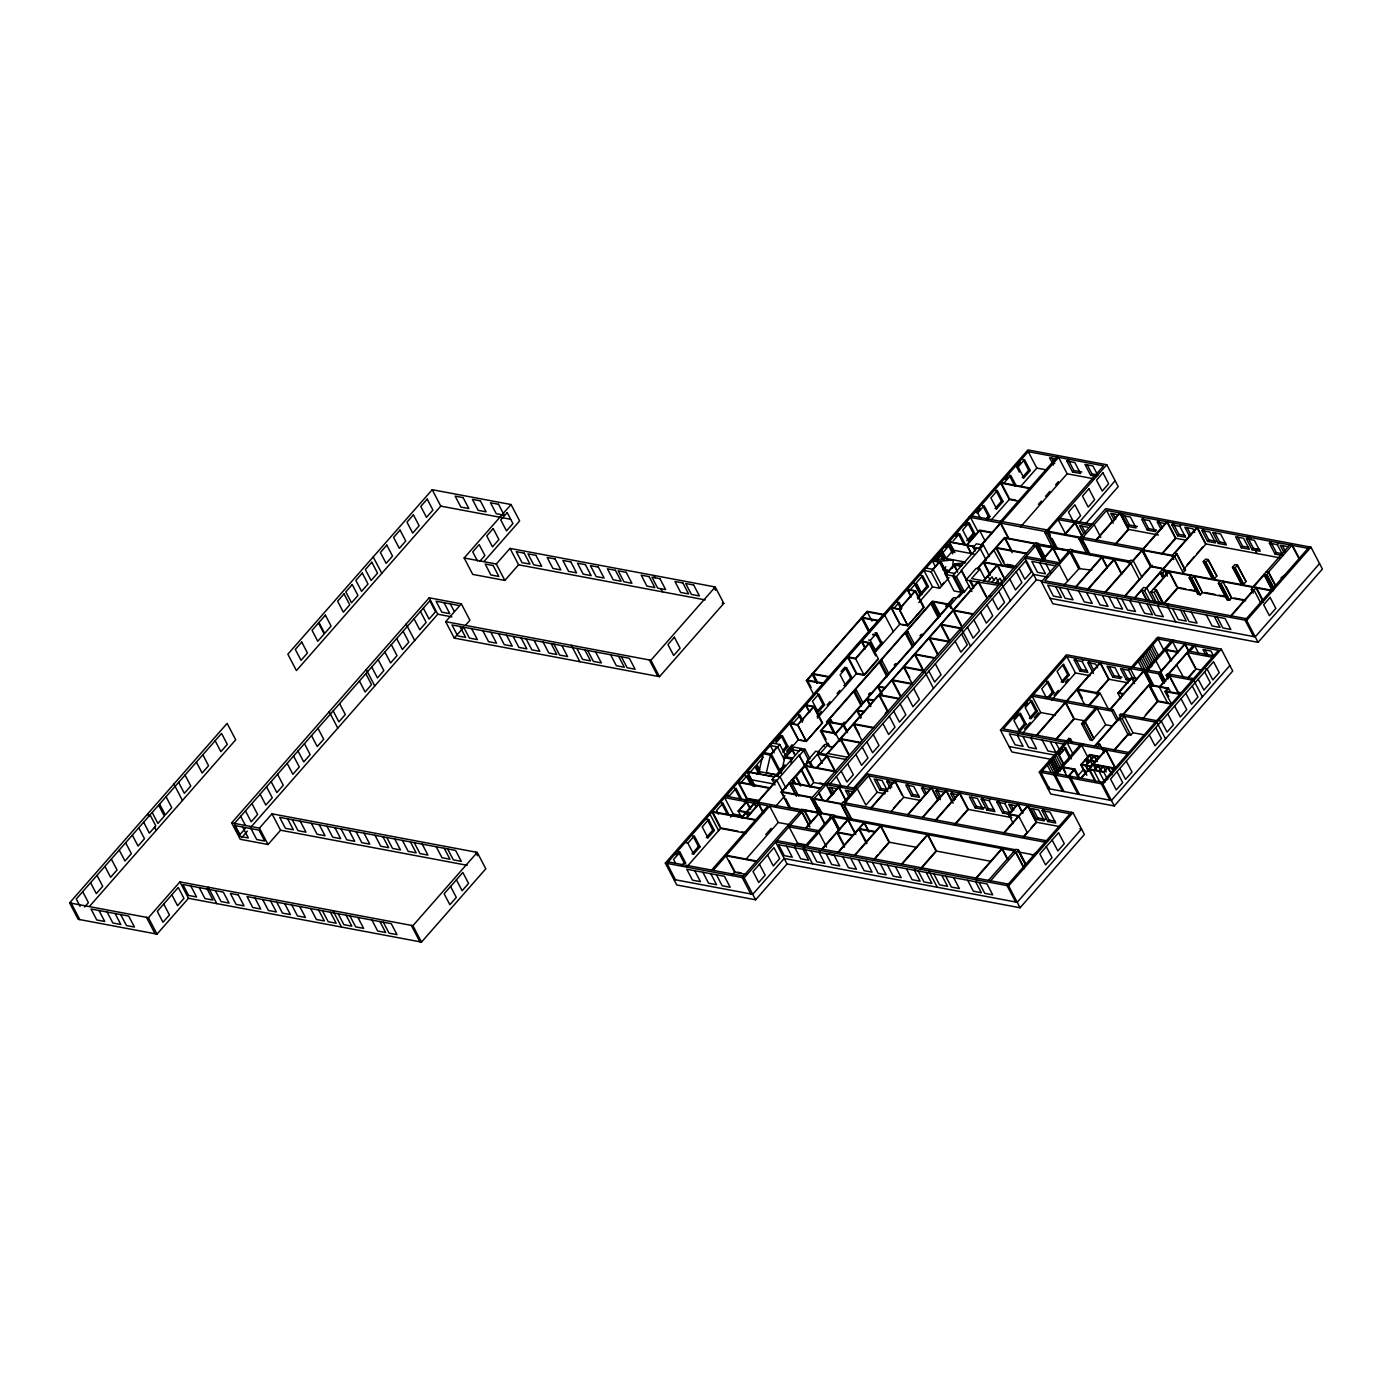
<?xml version="1.0" encoding="UTF-8"?>
<svg xmlns="http://www.w3.org/2000/svg" width="1392" height="1392" viewBox="0 0 1392 1392"><rect width="100%" height="100%" fill="white"/><g stroke="black" fill="none" stroke-linecap="round" stroke-linejoin="round"><path stroke-width="1.5" d="M952.546 568.18L953.311 559.845L940.609 561.22L933.301 559.845L946.003 558.47L965.561 562.142M756.587 774.3L759.023 771.533L763.147 753.751L770.455 755.125L779.033 771.533M781.069 773.621L784.74 757.805L794.084 747.156L804.941 749.209L809.953 758.779M790.969 763.094L791.891 759.145L784.74 757.805M465.641 625.112L469.922 620.258L461.344 603.85L429.188 597.794L231.664 822.881L259.451 828.101L271.997 813.815L477.23 852.391L485.808 868.799L421.498 942.088L188.477 898.292L157.018 934.119L78.178 919.294L69.6 902.886L227.122 723.388L235.7 739.796L89.523 906.366M484.085 561.428L519.634 520.939L511.055 504.53L432.199 489.706L287.848 654.205L296.426 670.613L440.777 506.114L510.62 519.251M84.547 907.027L88.409 902.625L82.685 891.68M69.6 902.886L148.439 917.711L179.899 881.884L412.919 925.68L421.498 942.088M705.17 599.882L518.59 564.804L504.861 580.429L472.723 574.391L464.145 557.983L511.055 504.53M245.096 828.745L239.946 834.608L234.239 823.664L429.797 600.822L435.522 611.767L429.084 619.092L423.359 608.147M479.735 561.376L484.886 555.512L479.161 544.568L472.723 551.893L477.491 561.011M241.686 837.653L247.411 831.111M250.282 827.857L437.767 614.203L451.843 616.847M464.145 557.983L496.283 564.021L510.011 548.396L715.244 586.972L723.823 603.38L659.495 676.669L454.262 638.075L445.684 621.667L461.344 603.85M231.664 822.881L240.242 839.289L268.03 844.509L280.575 830.224L467.242 865.319M454.262 638.075L462.805 628.349M412.919 925.68L477.23 852.391M445.684 621.667L650.917 660.26L715.244 586.972M806.386 680.497L867.094 611.314L884.094 614.516L823.385 683.698L806.386 680.497L814.007 695.078M811.153 687.404L807.343 680.114L867.199 611.906L884.738 615.194L893.316 631.603M853.888 789.769L867.721 774.022L1072.954 812.597L1084.385 834.469L1020.075 907.758L787.054 863.962L755.612 899.789L676.756 884.964L665.324 863.092L1027.922 449.912L1106.779 464.737L1118.211 486.608L1085.516 523.862M1047.323 529.934L1103.578 465.833L1028.236 451.669L666.925 863.388L675.503 879.796M675.851 854.81L678.409 851.887L680.009 852.182L685.734 863.127L684.133 862.814L678.409 851.887M775.622 741.118L779.485 736.716M934.624 559.949L939.757 554.086L942.628 559.549M945.377 547.682L947.952 544.759L949.553 545.055L953.363 552.346M955.451 536.198L958.027 533.275L963.751 544.202L965.335 544.516L959.627 533.571L953.189 540.896M964.969 525.358L967.544 522.418L973.269 533.362L974.852 533.658L968.432 541.001L962.707 530.056L969.145 522.731L974.852 533.658M979.985 508.254L976.123 512.656L977.706 512.952L980.577 518.416M1005.268 479.422L1007.843 476.499M1019.362 472.097L1016.508 466.633L1020.371 462.231M680.009 852.182L673.571 859.508L675.485 863.162M686.308 842.891L687.892 843.187L694.33 835.861L700.054 846.806L693.616 854.131L692.033 853.835L698.453 846.51L700.054 846.806M708.65 819.54L702.212 826.865L707.936 837.81L714.374 830.485L708.65 819.54L707.049 819.244L712.774 830.189L714.374 830.485M722.97 803.219L721.369 802.923L727.094 813.868L728.695 814.163L722.97 803.219L716.532 810.562L718.446 814.198M740.962 782.722L747.4 775.396L753.124 786.323M749.505 772.995L755.943 765.67L759.754 772.96M763.355 757.213L756.917 764.539L759.788 770.002M775.936 742.876L782.374 735.55L788.081 746.495L782.948 752.341M803.027 720.743L800.156 715.279L793.736 722.605L792.135 722.309M893.925 608.426L899.058 602.579L901.929 608.043M909.359 590.834L915.797 583.509L921.504 594.454L917.659 598.856M943.115 552.38L949.553 545.055M977.706 512.952L984.144 505.627L989.869 516.571L987.293 519.494M997.351 490.576L990.913 497.901L996.637 508.846L1003.075 501.52L997.351 490.576L995.75 490.28L1001.474 501.224L1003.075 501.52M1004.293 482.659L1010.731 475.333L1016.456 486.278L1014.855 485.982L1009.13 475.037M1016.508 466.633L1018.109 466.929L1024.529 459.604L1030.254 470.548L1023.816 477.874L1022.233 477.578L1028.653 470.235L1030.254 470.548M841.081 671.536L844.944 667.133L850.669 678.078L852.252 678.374L846.545 667.447L840.107 674.772L845.831 685.717L844.231 685.403M868.695 640.076L870.296 640.372L876.734 633.047L882.441 643.991L880.858 643.678L875.133 632.751L876.734 633.047M932.727 569.293L938.974 562.159M770.855 753.959L777.101 746.825M949.031 577.61L939.687 588.242L932.536 586.902L923.957 570.494L931.109 571.834L940.453 561.202L947.117 573.956L940.609 561.22M786.463 757.248L779.781 744.476L770.455 755.125L766.331 772.908L776.214 774.718M875.603 655.841L868.921 643.069L855.558 658.312L848.111 656.92L856.689 673.328L864.136 674.737L877.499 659.477M798.486 739.657L789.908 723.248L797.668 724.71L813.45 706.718L822.028 723.127L806.246 741.118L800.435 740.022M899.998 623.981L891.419 607.573L899.18 609.035L914.962 591.061L923.54 607.469L907.758 625.443L901.929 624.347M797.72 725.058L814.024 706.492L822.602 722.9L806.299 741.466L798.225 739.952L789.647 723.544L797.72 725.058L806.299 741.466M855.662 658.903L869.896 642.686L878.474 659.095L864.241 675.311L856.271 673.815L847.693 657.407L855.662 658.903L864.241 675.311M899.232 609.383L915.536 590.817L924.114 607.225L907.81 625.791L899.737 624.277L891.158 607.869L899.232 609.383L907.81 625.791M946.003 558.47L953.294 550.171L974.139 554.086M681.558 865.754L684.133 862.814M712.774 830.189L706.353 837.514L707.936 837.81M782.635 750.584L786.497 746.182L788.081 746.495M816.599 711.886L823.02 704.561L824.621 704.857L818.183 712.182L812.458 701.255L818.896 693.929L824.621 704.857M917.345 597.081L919.921 594.158L921.504 594.454M920.39 593.618L926.828 586.293L928.412 586.589L921.991 593.914L920.39 593.618L915.623 584.501M966.831 540.688L973.269 533.362M985.693 519.199L988.268 516.258L989.869 516.571M1001.474 501.224L995.054 508.55L996.637 508.846M943.045 569.92L945.847 566.718M991.661 532.91L979.707 530.665L967.075 545.072L971.825 554.19M786.584 751.106L792.187 744.703M817.104 716.323L821.402 711.416M827.126 704.891L830.032 701.603M837.079 693.564L839.898 690.345M844.144 685.525L851.191 677.469M875.203 650.134L882.267 642.077M686.534 867.216L720.551 828.449L745.364 833.112M730.487 817.139L733.201 814.042L741.083 815.521M743.902 801.862L746.582 798.799L759.145 801.148M783.922 756.256L798.225 739.952M817.365 718.133L856.271 673.815M874.42 651.021L876.02 651.317L899.737 624.277M918.79 602.579L932.536 586.902M944.681 573.069L947.482 569.867M991.382 519.86L1009.252 499.502L1019.518 501.433M1021.102 485.982L1036.814 468.077L1047.08 470.009M958.862 597.185L962.881 592.609L953.972 590.939L945.394 574.531L954.738 563.882L965.474 562.768M741.971 818.287L738.16 810.979L746.303 801.705L749.157 807.169M786.202 756.848L792.466 749.714L795.319 755.177M948.074 572.182L954.338 565.048L957.191 570.511M975.079 551.058L973.182 547.421L976.349 543.802L983.413 545.125L989.416 556.609M941.305 585.701L943.811 582.848M779.433 770.368L781.939 767.514M774.961 785.036L772.108 779.572L784.966 764.765M776.875 776.266L801.218 748.513M976.906 548.117L952.546 575.87L961.124 592.279M1000.552 521.374L1056.98 457.081M741.849 817.087L754.064 803.167L755.96 806.803M981.29 544.724L1000.326 523.044L1007.947 537.625M742.371 817.191L754.586 803.254L756.5 806.908M978.646 548.448L1000.865 523.131L1008.869 538.46M1002.153 521.669L1058.581 457.376L1067.159 473.785L1093.747 478.778M827.057 721.891L932.536 601.709L948.996 604.789L950.91 608.443M757.318 802.07L776.353 780.373M757.84 802.157L799.095 755.16L805.637 766.748M832.259 746.93L828.414 746.199L820.41 730.887L828.553 721.595M966.205 580.012L961.211 570.442L983.413 545.125M799.617 755.264L804.941 749.209M826.135 739.604L821.367 730.487L829.075 721.7L834.8 732.644M832.694 723.388L830.798 719.751L829.51 721.213L827.909 720.917M861.265 706.179L853.644 691.598L855.227 691.894L856.515 690.432L863.197 703.186M887 676.877L879.361 662.279L880.962 662.592L882.25 661.113L888.914 673.885M912.717 647.558L905.096 632.977L906.679 633.273L907.967 631.811L914.648 644.566M938.452 618.239L930.813 603.658L932.414 603.954L933.701 602.492L940.366 615.247M945.394 574.531L956.426 576.601L961.733 570.546L966.744 580.116M746.199 817.904L758.414 803.984M746.738 818.009L758.953 804.071L763.721 813.189M1066.846 461.03L1074.815 462.527L1080.523 473.471L1072.553 471.975L1066.846 461.03L1068.134 459.569L1073.841 470.496L1081.81 471.992M971.86 591.583L965.857 580.081L976.157 568.354L979.933 569.067L985.658 579.994M711.608 870.087L768.036 805.794L724.623 797.633L733.201 814.042M819.94 813.189L789.125 807.395L781.121 792.083L807.778 761.685M977.271 568.562L1004.502 537.538L1053.657 546.865M713.209 870.383L769.637 806.09L802.227 812.215L809.848 826.796M782.078 791.7L789.786 782.896L796.468 795.667M977.81 568.667L1005.024 537.643L1011.044 549.127M792.466 780.564L808.839 761.894L811.71 767.357M817.574 752.533L824.569 744.563L828.257 744.268L819.818 753.872M947.691 604.267L953.259 597.916L956.948 597.62M795.963 784.496L794.066 780.86L791.926 783.296L798.747 796.085M810.44 762.19L819.453 751.941L815.677 751.228L806.664 761.476L810.44 762.19L813.293 767.671M950.179 602.84L953.05 599.587L951.989 599.378M965.857 580.081L998.447 585.353M979.933 569.067L971.564 578.585L1001.857 584.275L1010.435 600.7M820.41 730.887L835.809 733.775L948.996 604.789M949.97 604.406L932.431 601.118L826.535 721.787L844.057 725.093L949.97 604.406L952.963 610.148M1038.415 504.409L1041.268 501.155M1045.566 496.283L1049.846 491.393M1055.554 484.886L1058.407 481.632M949.936 605.607L962.307 591.513L964.43 591.913L969.215 585.754M775.379 806.629L784.897 795.789M1020.597 526.837L1067.159 473.785M1072.553 471.975L1073.841 470.496M827.788 753.507L978.628 581.63L987.206 598.038M816.478 767.653L826.813 755.873L835.391 772.282M817.017 767.758L827.353 755.978L835.931 772.386M983.257 580.795L997.09 565.013L1003.771 577.784M983.796 580.882L997.629 565.117L1005.25 579.698M789.125 807.395L781.538 791.596L812.354 797.39M765.757 834.574L771.185 828.379M987.781 581.63L992.061 576.758L993.975 580.394M731.722 875.464L734.558 872.227L746.669 874.507M746.147 859.038L778.215 822.498L790.186 824.743M824.36 784.496L813.746 782.513L809.883 786.898L801.305 770.489M991.765 582.378L996.046 577.506L998.899 582.97M995.75 583.126L1000.03 578.254L1001.944 581.891M1097.696 475.055L1092.929 465.937L1084.96 464.441L1090.684 475.368L1091.972 473.906L1097.94 475.037M885.225 713.522L887.887 710.494M799.565 811.71L801.705 809.274L831.755 814.912M819.122 814.111L811.118 798.799L1035.752 542.845L1038.397 543.35L1036.083 545.977L1033.421 545.49M1060.286 562.542L1044.783 532.527L1047.115 529.9M799.913 811.78L742.197 877.534L750.775 893.96M1048.698 530.195L1059.329 518.085L1094.129 524.627L1100.811 537.382M665.324 863.092L744.163 877.917L801.879 812.145L809.5 826.744M822.585 800.191L818.774 792.901L1035.561 545.873L1043.182 560.471M1044.783 532.527L1046.923 532.927L1049.237 530.3L971.807 515.962M1059.869 518.172L1106.779 464.737M802.227 812.215L804.367 809.779L811.031 822.533M811.118 798.799L813.589 799.269L819.122 792.97L822.933 800.261M829.963 783.87L1025.521 561.028L1031.246 571.973L1024.808 579.298L1019.083 568.354M805.55 828.205L818.844 813.067M806.072 828.31L819.366 813.154L825.091 824.099M1075.459 521.565L1080.61 515.719L1074.885 504.774L1068.464 512.099L1073.215 521.217M1041.042 561.411L1039.754 562.89L1045.479 573.817L1037.51 572.321L1031.785 561.394L1054.005 565.552M1042.469 559.584L1052.665 547.961M1064.636 534.337L1074.833 522.696L1082.454 537.295M1042.991 559.688L1053.205 548.065L1059.869 560.819M1065.158 534.424L1075.372 522.8L1082.993 537.382M794.902 846.284L797.599 843.221L807.708 845.118M847.415 786.445L1033.508 574.409L1047.567 577.054M1068.377 550.623L1056.354 548.361L1055.501 549.335L1046.923 532.927M1078.4 523.253L1114.818 481.04M853.139 788.655L1036.361 579.872L1042.382 581.003M840.994 804.385L843.134 801.949L845.779 802.453L843.639 804.889L840.994 804.385L848.615 818.983M830.38 817.261L803.932 847.397L812.51 863.806M843.726 802.053L854.427 789.873L823.977 784.148M804.211 847.832L802.923 849.294L808.63 860.239L800.661 858.725L794.954 847.798M845.309 802.366L868.556 775.883L1070.065 813.763M832.451 817.643L834.591 815.207L831.946 814.703L829.789 817.139L832.451 817.643L839.132 830.398M1086.63 553.546L1078.991 538.965L1105.735 508.585L1310.968 547.178L1322.4 569.05L1258.09 642.338L1052.857 603.745L1041.407 581.873L1057.067 564.038M1057.589 564.143L1068.395 551.824M1083.324 536.929L1106.57 510.446L1308.08 548.344M1070.465 552.224L1072.606 549.77L1069.943 549.266L1067.803 551.719L1070.465 552.224L1079.044 568.632L1091.902 570.128M1078.991 538.965L1081.654 539.47L1083.794 537.016L1081.149 536.529M821.854 849.05L847.711 819.592M820.34 850.86L819.053 852.322L824.777 863.266L816.808 861.77L811.084 850.825M822.376 849.155L848.233 819.697L855.854 834.278M1095.974 539.887L1119.638 512.917L1128.216 529.325L1115.688 543.593M1096.496 539.974L1120.16 513.004L1128.738 529.412L1158.422 534.998M885.138 793.788L877.134 792.292L865.876 805.115L857.298 788.707L827.387 783.087M890.532 788.672L886.704 781.382L887.992 779.903L891.802 787.211M879.831 789.943L887.8 791.439L882.093 780.512L874.124 779.015L879.831 789.943L881.119 788.481L887.104 789.612M1122.422 515.527L1130.391 517.024L1136.098 527.968L1128.129 526.472L1122.422 515.527L1123.709 514.066M1063.853 585.319L1079.044 568.632M870.922 807.743L894.586 780.773L902.207 795.354M871.444 807.847L895.126 780.877L903.704 797.285L920.704 800.47M838.054 852.113L863.91 822.637L868.678 831.755M838.593 852.2L864.432 822.742L869.2 831.859M1128.129 526.472L1129.417 525.01L1137.386 526.507M1075.738 586.624L1101.594 557.165L1107.319 568.093M1076.277 586.711L1102.133 557.252L1106.901 566.37M1114.818 545.281L1128.738 529.412M893.42 808.282L900.38 800.348M891.176 811.553L903.704 797.285M1087.97 588.92L1113.826 559.462L1120.49 572.216M854.531 855.193L880.37 825.734L888.949 842.143L883.816 848.006M1088.492 589.025L1114.348 559.549L1121.969 574.148M855.053 855.297L880.91 825.839L889.488 842.247L916.963 847.415M911.499 795.893L919.468 797.407L913.761 786.463L905.792 784.966L911.499 795.893L912.787 794.432L918.772 795.563M1147.321 530.074L1148.591 528.612L1156.561 530.108L1155.29 531.57L1147.321 530.074L1141.597 519.129L1149.566 520.625L1155.29 531.57M1161.137 529.378L1157.326 522.087L1158.614 520.625L1162.424 527.916M930.656 787.924L929.369 789.403L921.4 787.889L925.21 795.197M907.584 814.633L931.248 787.663M908.106 814.738L931.77 787.768L938.452 800.522M1105.074 592.139L1130.408 563.255M1132.723 560.628L1166.809 521.774L1175.387 538.182L1161.467 554.051M1105.596 592.226L1167.349 521.878L1175.927 538.286L1186.471 540.27M875.029 858.011L878.108 854.514M879.431 853L883.381 848.494M874.524 859.299L889.488 842.247M1171.89 524.836L1179.859 526.333L1185.584 537.26L1177.615 535.763L1171.89 524.836L1173.178 523.357L1178.902 534.302L1184.87 535.433M922.287 817.4L945.968 790.43L951.676 801.374M922.826 817.504L946.49 790.534L953.172 803.288M1051.726 759.458L1011.897 751.976L1000.465 730.104L1066.55 654.779L1160.911 672.527L1165.678 681.645M1179.859 526.333L1181.147 524.871M1013.654 718.759L1017.517 714.357M1024.947 705.918L1027.505 702.977M1048.768 698.349L1053.901 692.485L1048.193 681.541L1041.755 688.866L1046.523 697.984M1124.91 595.706L1138.987 579.664M1141.301 577.036L1150.436 566.631L1141.858 550.205M1177.615 535.763L1178.902 534.302M1125.449 595.811L1150.975 566.718L1163.625 569.102M1172.36 555.373L1142.815 549.823L1151.393 566.231L1152.263 565.256M1162.007 554.155L1175.927 538.286M1074.206 660.034L1082.176 661.531L1087.9 672.458L1079.931 670.961L1074.206 660.034L1075.494 658.555L1081.219 669.5L1087.187 670.631M935.581 819.888L959.245 792.935M936.103 819.992L959.784 793.022L968.362 809.431L1011.793 817.609M1131.087 599.117L1129.799 600.578L1135.524 611.523L1127.555 610.027L1121.83 599.082M1134.619 597.69L1143.615 587.424L1146.799 588.033L1154.42 602.614M901.546 864.032L927.403 834.574L935.981 850.982L925.123 863.353M1026.113 724.136L1024.529 723.84L1018.091 731.165L1019.692 731.461L1026.113 724.136L1020.406 713.191L1013.968 720.534L1019.692 731.461M1037.405 711.295L1035.805 710.981L1029.367 718.324L1030.967 718.62L1037.405 711.295L1031.681 700.35L1025.243 707.675L1030.967 718.62M1047.167 698.036L1052.317 692.172L1053.901 692.485M1069.247 674.981L1067.664 674.685L1061.226 682.01L1062.827 682.324L1069.247 674.981L1063.54 664.054L1057.102 671.379L1062.827 682.324M1135.141 597.777L1141.823 590.156L1147.547 601.1M902.068 864.136L927.925 834.678L936.503 851.086L991.365 861.404M1174.778 553.32L1197.416 527.533L1205.994 543.941L1279.787 557.809M1146.277 587.929L1174.048 556.261M1018.648 733.915L1017.361 735.376L1023.085 746.321L1015.116 744.807L1009.391 733.88L1063.697 744.076M1082.176 661.531L1083.463 660.069M1141.301 590.069L1144.485 590.66L1160.476 572.443L1163.347 577.906M1162.79 569.798L1176.901 553.72L1185.479 570.146L1183.165 572.773L1174.587 556.365L1082.089 538.982L1090.667 555.391M1024.512 728.886L1030.167 722.431M1034.343 717.663L1038.623 712.791M1054.04 695.234L1058.251 690.432M1065.28 682.411L1068.099 679.209M1162.807 577.802L1159.954 572.338L1162.598 572.843L1164.913 570.198L1166.827 573.852M1022.894 732.836L1040.711 712.53L1055.188 715.262M1051.743 699.95L1075.442 672.962L1089.919 675.677M1201.87 530.456L1209.839 531.97L1215.564 542.897L1207.595 541.401L1201.87 530.456L1203.158 528.995L1208.865 539.939L1216.834 541.436M1079.931 670.961L1081.219 669.5M1156.63 602.806L1150.923 591.878L1168.793 571.503L1176.414 586.084M1153.759 589.338L1169.332 571.59L1177.91 588.016L1197.659 591.722M1150.923 591.878L1154.107 592.47L1156.421 589.825L1163.086 602.597M915.658 868.782L914.37 870.244L920.095 881.188L912.125 879.692L906.401 868.747M955.295 823.612L967.823 809.344L960.202 794.745M1032.151 736.438L1030.863 737.917L1036.588 748.844L1028.618 747.347L1022.894 736.42M954.425 825.299L968.362 809.431M1036.431 735.15L1065.228 702.351L1073.806 718.759L1055.989 739.065M1066.516 700.889L1099.958 662.766L1108.537 679.174L1095.991 693.477M1036.97 735.254L1065.767 702.455L1074.346 718.864L1084.96 720.847M1067.038 700.976L1100.498 662.87L1109.076 679.279L1128.199 682.88M981.221 799.147L989.19 800.644L994.915 811.588L986.945 810.074L981.221 799.147L982.508 797.686L988.233 808.613L994.201 809.744M1187.063 564.804L1194.145 556.748M1196.981 553.511L1202.636 547.073M1207.595 541.401L1208.865 539.939M920.721 868.364L924.706 863.84M920.182 869.704L936.503 851.086M1205.994 543.941L1183.357 569.746L1185.479 570.146M975.148 807.865L983.117 809.361L977.393 798.416L969.424 796.92L975.148 807.865L976.436 806.403L984.405 807.899M1158.875 604.337L1157.587 605.816L1163.312 616.743L1155.343 615.247L1149.618 604.319M989.19 800.644L990.478 799.182M1164.634 602.423L1177.371 587.911M1163.764 604.128L1177.91 588.016M1218.365 543.437L1226.335 544.933L1220.627 533.989L1212.658 532.492L1218.365 543.437L1219.653 541.975L1225.639 543.089M1226.804 597.203L1202.288 592.592L1200.409 594.749L1197.746 594.245L1189.168 577.837L1191.482 575.192M1203.28 561.759L1205.594 559.114L1208.256 559.619L1216.834 576.027L1214.503 578.672L1211.858 578.167L1203.28 561.759L1205.924 562.264L1214.503 578.672M986.945 810.074L988.233 808.613M1168.34 604.024L1167.053 605.485L1175.648 621.911M1189.168 577.837L1191.83 578.324L1194.145 575.696L1202.183 592M1205.924 562.264L1208.256 559.619M996.898 802.088L1004.867 803.584L1010.592 814.529L1002.623 813.032L996.898 802.088L998.186 800.626L1003.91 811.571L1009.879 812.684M1056.511 739.169L1074.346 718.864M1096.165 693.982L1109.076 679.279M1112.765 677.138L1120.734 678.635L1115.009 667.69L1107.04 666.194L1112.765 677.138L1114.052 675.677L1122.022 677.173M1088.822 705.083L1098.688 693.842L1076.903 689.736L1084.525 704.335M1089.623 705.222L1100.132 693.251L1108.711 709.659M1004.867 803.584L1006.155 802.123M1002.623 813.032L1003.91 811.571M1081.532 723.631L1083.237 721.665L1085.36 722.065L1093.938 738.473L1092.233 740.44L1090.11 740.039L1081.532 723.631L1083.655 724.031L1092.233 740.44M1130.234 680.427L1126.25 679.679L1120.543 668.734L1128.512 670.231L1129.799 668.769M1135.959 679.4L1130.234 668.473L1157.674 637.205L1221.271 649.159L1232.72 671.031L1114.313 805.951L1050.716 793.997L1039.285 772.108L1068.865 738.404L1070.465 738.7L1072.362 742.354M1083.498 721.717L1095.504 708.041M1070.465 738.7L1040.868 772.421L1049.446 788.829M1133.123 667.307L1159.275 637.501M1083.655 724.031L1085.36 722.065M1211.858 578.167L1213.406 576.41M1246.414 538.843L1254.383 540.34L1260.091 551.284L1252.121 549.77L1246.414 538.843L1247.702 537.364L1253.409 548.309L1259.795 549.509M1249.703 535.659L1248.415 537.121L1249.633 539.435L1250.921 537.973M1071.388 758.814L1065.663 747.869L1059.242 755.195L1064.01 764.312M1241.333 547.752L1249.303 549.248L1243.595 538.304L1235.626 536.807L1241.333 547.752L1242.621 546.29L1248.607 547.404M1126.25 679.679L1127.537 678.217L1131.522 678.965M1013.237 823.542L1008.469 814.424L1017.691 803.915L1022.459 813.032M1011.34 817.678L1009.426 814.024L1018.213 804.019L1022.981 813.137M1120.699 698.645L1117.846 693.164L1131.557 677.539L1136.881 678.53M1118.803 692.781L1131.661 678.13L1136.446 679.018M1245.649 600.735L1231.52 598.09L1229.623 600.23L1226.961 599.743L1218.383 583.335L1220.697 580.69M1232.494 567.257L1234.808 564.613L1237.471 565.117L1246.049 581.525L1243.735 584.17L1241.072 583.666L1232.494 567.257L1235.156 567.745L1243.735 584.17M1110.085 709.067L1143.528 670.961L1151.149 685.543M1110.607 709.172L1144.05 671.066L1151.689 685.647M1218.383 583.335L1221.045 583.822L1223.359 581.195M1235.156 567.745L1237.471 565.117M1081.323 743.589L1053.883 774.857L1062.461 791.265M1172.29 639.937L1144.85 671.205L1152.472 685.804M1003.841 832.729L1027.522 805.759L1036.1 822.167L1031.072 827.892M1252.121 549.77L1253.409 548.309M1004.38 832.834L1028.044 805.864L1036.622 822.272L1059.747 826.622M1067.229 761.441L1069.804 758.501L1064.08 747.574L1065.663 747.869M1082.924 743.885L1055.484 775.17L1064.062 791.578M1040.711 712.53L1032.133 696.122L1111.877 711.121L1113.165 709.642L1118.872 720.586M1173.891 640.25L1146.451 671.518L1154.072 686.099M1256.628 548.918L1255.34 550.379L1256.993 553.529M1049.15 787.054L1047.863 788.533L1111.46 800.487L1229.849 665.567M1105.683 724.745L1097.105 708.337L1085.099 722.013L1093.677 738.421L1105.683 724.745L1112.017 725.945M1281.075 555.217L1275.089 554.103L1269.382 543.158L1270.67 541.697L1276.377 552.624L1282.363 553.755M975.914 878.021L1001.77 848.563L1006.538 857.681M976.453 878.126L1002.31 848.668L1008.034 859.595M976.923 880.301L975.635 881.762L981.343 892.707L973.373 891.193L967.666 880.266M1068.464 775.901L1074.032 769.55L1078.8 778.65M1094.512 746.077L1121.152 715.714M1095.034 746.164L1149.131 684.533L1168.462 688.17L1170.376 691.824M1184.714 643.991L1158.562 673.798L1163.329 682.898M1068.986 775.988L1074.989 769.15L1079.757 778.267M1123.501 714.444L1149.653 684.638L1158.231 701.046M1065.263 656.258L1159.623 673.989L1160.911 672.527M1070.587 776.301L1069.3 777.763L1077.878 794.171M1085.482 773.935L1080.714 764.817L1089.71 754.568L1099.802 756.465M1087.865 763.199L1085.951 759.545L1089.814 755.143L1091.728 758.797M1097.696 746.669L1099.837 744.233L1101.751 747.869M1132.914 732.714L1130.774 735.15L1128.112 734.663L1119.533 718.255L1122.196 718.742L1124.336 716.306L1132.914 732.714L1145.338 735.046M1042.051 810.579L1050.02 812.075L1055.745 823.02L1047.776 821.524L1042.051 810.579L1043.339 809.117L1049.063 820.045L1055.032 821.176M1072.171 776.597L1070.883 778.058L1079.461 794.467M1036.414 819.383L1044.383 820.88L1038.658 809.935L1030.689 808.439L1036.414 819.383L1037.701 817.922L1045.67 819.418M1269.382 543.158L1277.351 544.655L1278.639 543.193M1089.779 760.832L1085.499 765.722L1088.353 771.185M1024.251 835.67L1026.878 832.677M1023.468 837.271L1036.622 822.272M1078.087 775.588L1083.481 769.445M1168.114 678.878L1166.218 675.224L1167.488 673.763L1193.536 678.652M1103.491 747.765L1102.203 749.227L1104.1 752.863M1168.288 673.919L1193.153 645.575M1167.54 675.485L1187.602 652.604L1196.18 669.03L1202.357 670.178M988.511 880.388L1015.777 849.311L1018.422 849.816L1026.061 864.397M1275.089 554.103L1276.377 552.624M1160.232 686.621L1169.663 675.868L1178.241 692.294L1182.347 693.059M1094.564 761.737L1090.702 766.122L1086.456 765.339M1098.845 756.848L1094.999 761.25L1090.736 760.45L1094.599 756.047L1097.453 761.511M990.634 880.788L1015.586 852.356L1024.164 868.765M1080.731 778.198L1105.596 749.87L1114.174 766.279M1013.463 851.956L1016.108 852.461L1018.422 849.816M1081.253 778.302L1106.135 749.957L1114.714 766.366L1111.947 769.515M1253.113 586.78L1289.845 544.916M1047.776 821.524L1049.063 820.045M1253.235 593.166L1251.321 589.512L1264.406 574.618L1272.984 591.026M1268.303 572.286L1291.985 545.316L1299.606 559.897M1230.772 615.769L1253.444 589.912M1271.488 589.094L1263.866 574.513L1266.529 575.018L1268.843 572.373L1275.507 585.145M1171.612 704.265L1164.93 691.493L1167.505 688.57L1148.696 685.021L1157.274 701.429M1231.294 615.856L1256.297 587.372L1262.005 598.316M1114.313 749.696L1128.338 733.706M1168.758 696.574L1165.887 691.111L1168.462 688.17M1114.139 750.584L1128.112 734.663M1145.425 714.931L1157.709 700.942L1168.271 702.943M1142.084 719.455L1157.813 701.533L1171.96 704.195M1102.829 766.418L1098.967 770.82L1094.721 770.02L1098.584 765.617L1101.437 771.081M1095.643 782.269L1088.979 769.498L1103.856 772.299L1108.136 767.41L1111.964 774.718M1187.672 678.008L1194.319 670.439M1188.211 678.113L1196.18 669.03M1071.353 812.302L1007.042 885.573L1015.621 901.999M787.054 863.962L775.622 842.073L1008.643 885.886L1072.954 812.597M1309.367 546.865L1245.057 620.153L1253.635 636.562M1039.285 772.108L1102.882 784.079L1221.271 649.159M1041.407 581.873L1246.64 620.449L1310.968 547.178M1319.546 563.586L1255.219 636.857L1049.986 598.282M1055.554 458.908L1049.585 457.777L1053.396 465.085M1090.684 475.368L1096.652 476.499M1029.836 488L1001.092 482.606L1009.67 499.015L1015.829 500.163M1029.401 488.488L1000.674 483.094L1009.252 499.502M1118.698 514.831L1110.729 513.335L1114.54 520.625M1157.326 522.087L1165.295 523.583M1288.122 546.673L1280.153 545.177L1283.981 552.485M1090.719 525.689L1058.042 519.547L1065.68 534.128M1087.587 527.185L1079.618 525.689L1083.428 532.997M1174.239 553.233L1176.901 553.72M1083.376 537.503L1143.685 548.848M1266.181 571.886L1268.843 572.373M1284.416 575.314L1281.04 577.75L1282.102 577.941M1080.453 537.312L1048.367 531.274L1050.281 534.928M968.936 517.128L1045.653 531.553M992.096 532.423L979.62 530.074L966.535 544.968L971.303 554.086M1216.834 576.027L1207.717 559.514M1246.049 581.525L1236.931 565.013M1072.171 550.258L1129.834 561.098M1034.882 543.82L1004.606 538.13L1012.228 552.711M1037.545 544.324L1069.091 550.258M1151.393 566.231L1161.955 568.214M1068.499 550.936L1036.936 545.003L1044.574 559.584M1128.808 562.281L1071.144 551.441L1079.722 567.849M1162.268 569.693L1271.331 590.208M1191.065 575.679L1164.495 570.685L1167.349 576.166M1220.279 581.177L1193.71 576.184L1202.288 592.592M1253.2 587.372L1222.942 581.682L1231.52 598.09M1270.913 590.695L1255.862 587.859L1263.484 602.458M1251.321 589.512L1253.983 590.017L1260.647 602.788M995.802 547.456L1026.617 553.25M1026.182 553.738L995.906 548.048L1004.485 564.456L1016.595 566.735M993.644 549.892L1002.762 566.405M974.087 546.395L949.222 541.714L954.929 552.659M973.861 546.638L948.996 541.958L953.764 551.075M1026.2 556.539L1058.877 562.681M973.182 547.421L980.246 548.744L986.249 560.228M1177.58 587.372L1185.758 588.92M1189.847 589.686L1198.025 591.217M1204.759 592.487L1214.972 594.401M1219.061 595.184L1227.239 596.716M1231.415 597.499L1226.213 586.658M1234.06 598.003L1244.692 599.987M1153.237 589.234L1156.421 589.825M1006.921 564.352L1012.976 565.483M1014.002 567.623L983.709 561.933L990.391 574.687M1013.567 568.11L983.291 562.42L989.956 575.192M954.738 563.882L962.046 565.256M1246.345 618.692L1044.818 580.812L1069.996 552.119L1078.574 568.545M960.95 566.283L953.798 564.943L957.609 572.234M926.098 568.058L933.249 569.398L941.827 585.806M947.534 572.077L954.686 573.417M989.051 596.054L991.174 596.455M915.536 590.817L907.462 589.303L911.273 596.594M914.962 591.061L907.201 589.599L911.012 596.89M1156.404 638.667L1218.4 650.325L1101.281 783.766L1109.859 800.174M932.101 602.197L933.701 602.492M948.578 605.294L946.978 604.981L945.69 606.46L947.291 606.755M1213.598 655.789L1189.951 651.352L1194.754 645.871L1198.564 653.161M1212.31 657.25L1187.08 652.517L1195.658 668.926M1177.858 651.804L1165.748 649.525L1171.455 660.469M973.408 613.889L953.59 610.148L961.211 624.747M1177.423 652.291L1165.313 650.012L1171.037 660.956M972.973 614.377L953.155 610.636L961.733 627.061M899.058 602.579L897.475 602.266L901.285 609.557M1205.507 668.717L1207.108 669.013L1212.832 679.94L1219.253 672.614L1213.546 661.687L1110.555 779.033L1116.262 789.943L1122.7 782.617L1116.993 771.69M1154.281 660.469L1155.882 660.765L1161.589 671.71M1176.431 664.628L1183.635 677.486M960.967 628.053L941.149 624.329L949.727 640.738M960.532 628.54L940.714 624.817L949.309 641.225M959.801 629.375L961.942 629.776L970.52 646.184M861.822 617.317L878.822 620.519M878.387 621.006L861.387 617.804L868.069 630.576M1166.218 675.224L1193.831 680.427L1202.41 696.835M906.383 631.498L907.967 631.811M922.844 634.595L921.26 634.3L919.973 635.761L921.556 636.074M949.222 641.434L929.404 637.71L937.982 654.118M948.787 641.921L928.969 638.197L937.547 654.605M722.222 603.084L723.823 603.38M872.923 634.213L876.908 634.961M872.488 634.7L878.474 635.813M1165.887 691.111L1180.242 693.808M1164.93 691.493L1179.807 694.295M869.896 642.686L861.926 641.19L864.78 646.654M868.921 643.069L861.491 641.677L865.302 648.968M934.85 657.807L915.031 654.083L922.67 668.665M934.432 658.294L914.614 654.571L923.192 670.979L903.547 667.168L912.125 683.576L892.359 679.922L900.937 696.331M1118.281 692.677L1123.588 693.686M1117.846 693.164L1123.153 694.173M1048.193 681.541L1046.593 681.245L1052.317 692.172M1100.132 693.251L1077.547 689.005L1082.315 698.123M880.649 660.817L882.25 661.113M897.127 663.914L895.526 663.619L894.238 665.08L895.839 665.376M923.801 670.405L903.982 666.681L909.689 677.626M922.809 671.536L924.932 671.936L933.51 688.344M1033.421 694.66L1113.165 709.642M1159.727 720.882L1161.311 721.195L1167.035 732.122L1173.473 724.797L1167.749 713.852M1156.648 720.673L1120.63 713.905L1119.342 715.366L1156.961 722.431L1165.539 738.856M911.743 684.133L891.924 680.41L900.502 696.818M458.281 605.363L436.061 601.187L441.786 612.132L449.755 613.628L444.031 602.684M812.476 673.554L829.475 676.756M885.051 687.544L878.143 686.239L882.145 693.895M829.04 677.243L812.041 674.041L816.808 683.159M884.616 688.031L877.708 686.726L881.536 694.034M807.343 680.114L823.281 683.107M854.932 690.136L856.515 690.432M871.392 693.233L869.809 692.92L868.521 694.399L870.104 694.695M899.18 698.453L879.361 694.73L887 709.311M898.762 698.941L878.944 695.217L887.522 711.625M873.985 700.141L867.077 698.854L870.887 706.144M873.567 700.628L866.659 699.341L870.47 706.631M1097.174 743.728L1099.837 744.233M1128.721 752.498L1003.336 728.938L1066.864 656.554L1075.442 672.962M1000.465 730.104L1127.433 753.977M864.136 711.382L857.228 710.094L861.039 717.385M863.701 711.869L856.793 710.581L860.795 718.237M1099.384 756.952L1089.292 755.056L1091.189 758.692M814.024 706.492L805.951 704.978L809.761 712.269M813.45 706.718L805.69 705.257L809.5 712.565M1085.951 759.545L1090.214 760.345L1094.077 755.943L1095.974 759.597M1084.994 759.928L1095.086 761.842M1009.043 746.512L1055.153 755.177M1114.992 768.14L1093.694 764.138L1096.548 769.602M1114.574 768.628L1093.259 764.626L1096.13 770.089M1085.917 765.235L1081.671 764.434L1085.534 760.032L1087.43 763.686M1080.714 764.817L1090.806 766.714M873.671 727.529L853.853 723.788L859.577 734.732M829.197 719.438L830.798 719.751M845.675 722.535L844.074 722.239L842.786 723.701L844.387 724.014M873.236 728.016L853.418 724.292L862.013 740.701M1048.715 761.372L1050.299 761.668L1056.023 772.612M1094.182 769.915L1089.414 769.01L1095.121 779.955M1099.506 770.907L1103.752 771.707L1107.614 767.323L1109.511 770.959M800.156 715.279L798.573 714.966L802.384 722.257M827.492 721.404L843.952 724.501M1074.989 769.15L1062.775 766.853L1065.628 772.334M1074.032 769.55L1062.34 767.34L1067.107 776.458M1040.572 770.646L1102.568 782.304M821.367 730.487L835.705 733.184L842.995 724.884L845.849 730.348M860.587 742.423L840.785 738.7L849.364 755.108M860.169 742.91L840.35 739.187L848.929 755.595M823.281 746.025L824.342 746.216M772.473 743.102L779.781 744.476M827.248 753.403L847.606 757.231M818.479 753.037L826.291 754.499L978.089 581.525L986.093 596.837M769.602 744.268L771.185 744.563M799.93 749.975L803.654 750.671L808.665 760.241M845.675 759.423L817.522 754.133L822.289 763.251M799.078 750.949L791.926 749.609L794.797 755.073M764.069 752.672L771.377 754.046L779.955 770.455M785.68 756.743L792.814 758.083M835.339 771.203L805.585 765.6L813.206 780.199M834.904 771.69L805.168 766.087L813.746 782.513M886.704 781.382L894.673 782.878M943.445 792.048L935.476 790.552L940.244 799.652M958.479 794.867L950.51 793.37L954.338 800.661M1016.665 805.811L1008.695 804.315L1012.506 811.606M1009.426 814.024L1018.718 815.782M1008.469 814.424L1018.822 816.373L1027.4 832.781M1079.931 828.71L1081.532 829.006L1017.221 902.294L784.201 858.481L752.741 894.325L673.902 879.5M759.023 771.533L778.58 775.205M819.61 783.035L825.056 784.061M775.274 775.953L780.059 776.858L786.062 788.342M774.596 776.736L747.434 771.638L755.073 786.219M837.044 788.69L829.075 787.193L832.886 794.484M853.4 791.77L845.431 790.256L849.242 797.564M774.37 776.98L747.226 771.881L754.847 786.463M791.404 780.355L794.066 780.86M792.344 782.809L820.497 788.098M743.363 774.178L746.164 776.788M772.108 779.572L776.875 780.477L782.896 791.961M820.079 788.585L789.264 782.791L796.276 796.207M751.732 779.833L774.665 784.148M769.828 787.802L738.439 781.904L747.017 798.312L759.58 800.661M769.411 788.29L738.004 782.391L746.582 798.799M845.362 802.94L1046.401 840.733M781.121 792.083L811.936 797.877M814.233 798.538L826.256 800.8L838.489 786.88L845.153 799.634M841.603 803.689L826.796 800.905L839.011 786.967L846.632 801.566M1045.114 842.195L844.074 804.402L851.695 818.983M728.051 795.319L729.652 795.615L736.072 788.29L741.797 799.234M1035.596 853.035L1032.22 855.488L1033.282 855.68M834.173 815.695L1015.394 849.764M831.32 815.416L803.932 810.266L810.614 823.02M725.911 796.154L800.852 810.248M1014.368 850.93L833.147 816.86L839.811 829.615M1017.726 851.834L1032.533 854.636M859.299 828.605L875.237 831.598M874.802 832.085L858.864 829.093L866.485 843.674M746.338 811.954L739.117 810.596L746.843 801.809L750.653 809.1M746.878 812.058L750.706 812.771M738.16 810.979L750.271 813.259M853.052 835.009L837.392 832.051L844.057 844.822M852.635 835.496L836.957 832.555L844.579 847.136M790.308 825.334L818.618 830.659M755.821 819.714L712.408 811.553L720.029 826.135M755.386 820.201L711.973 812.041L720.551 828.449M720.986 827.962L737.812 831.128M742.006 831.911L746.216 832.712M776.91 840.611L805.22 845.936M1008.33 884.111L806.821 846.232L831.981 817.556L838.663 830.311M726.415 855.332L756.691 861.022M756.256 861.509L725.98 855.819L734.558 872.227M737.012 872.123L741.049 872.888M668.212 861.926L743.485 876.073M1292.507 545.403L1299.188 558.175M1282.397 545.542L1285.268 551.006M1277.351 544.655L1283.059 555.599M1269.26 574.096L1274.985 585.04M1266.946 574.531L1273.628 587.285M1266.529 575.018L1274.15 589.599M1265.989 574.913L1273.61 589.495M1237.853 537.173L1242.621 546.29M1234.617 567.658L1243.195 584.066M1233.016 566.666L1240.637 581.247M1232.929 566.77L1240.55 581.351M1214.885 532.858L1219.653 541.975M1233.034 567.344L1241.612 583.77M1246.64 620.449L1258.09 642.338M1205.455 543.837L1196.876 527.429L1171.925 555.86L1173.839 559.514M1194.736 532.405L1192.822 528.769L1184.853 527.272L1189.621 536.39M1221.045 583.822L1229.623 600.23M1220.523 583.718L1229.101 600.143M1218.905 582.743L1227.483 599.152M1218.818 582.83L1227.5 599.83M1187.098 527.62L1190.908 534.911M1205.402 562.159L1213.981 578.567M1203.697 561.272L1211.336 575.853M1203.802 561.863L1212.38 578.272M1217.13 617.004L1222.855 627.949L1230.824 629.445L1225.099 618.5L1047.706 585.145L1053.431 596.089L1061.4 597.586L1055.675 586.658M1214.311 616.482L1220.036 627.409L1212.067 625.913L1206.342 614.968M1191.83 578.324L1200.409 594.749M1191.291 578.237L1199.869 594.645M1189.69 577.245L1198.181 593.758M1189.708 577.941L1198.286 594.349M1176.379 553.633L1184.957 570.041M1142.884 517.667L1148.591 528.612M1191.343 612.149L1197.068 623.094L1189.099 621.598L1183.374 610.653M1213.789 656.485L1210.936 651.004L1202.966 649.507L1205.82 654.988M1205.194 649.873L1208.065 655.336M1162.598 572.843L1164.512 576.479M1180.555 610.131L1186.28 621.076L1178.311 619.562L1172.586 608.635M1124.649 515.893L1129.417 525.01M1142.397 550.31L1150.975 566.718M1204.619 671.849L1210.344 682.776L1203.906 690.119L1198.181 679.174M1189.064 651.386L1185.236 644.078L1159.084 673.885L1163.851 683.002M1185.671 645.818L1188.524 651.282M1155.882 589.738L1163.521 604.319M1155.36 589.634L1162.981 604.215M1087.204 464.789L1091.972 473.906M1112.974 513.683L1115.827 519.164M1154.107 592.47L1159.814 603.415M1141.84 577.123L1133.262 560.715L1130.6 560.228L1128.286 562.855L1130.948 563.36L1139.526 579.768M1106.57 510.446L1113.235 523.218M1172.603 641.712L1178.311 652.657M1144.485 590.66L1150.21 601.605M1192.231 685.96L1197.955 696.905L1191.517 704.23L1185.793 693.286M1142.258 591.896L1147.025 600.996M1146.817 603.78L1152.524 614.725L1144.555 613.228L1138.847 602.284M1157.987 638.963L1163.712 649.907M1152.837 644.827L1158.562 655.771M1177.702 692.189L1169.123 675.781L1159.275 687.022L1167.853 703.43M1181.042 698.714L1186.75 709.659L1180.329 716.984L1174.604 706.04M1151.393 646.48L1157.1 657.424M1051.83 458.142L1054.684 463.606M1149.931 648.15L1155.656 659.095M1160.371 672.423L1164.182 679.714M1148.47 649.803L1154.194 660.748M1159.623 673.989L1164.391 683.107M1081.845 526.054L1085.656 533.345M1147.008 651.473L1152.733 662.418M1116.836 598.142L1122.561 609.087L1114.592 607.591L1108.867 596.646M1145.564 653.126L1152.228 665.898M1144.102 654.797L1150.766 667.551M1081.654 539.47L1089.275 554.051M1142.641 656.45L1149.305 669.221M1081.184 539.383L1088.805 553.964M1082.715 543.454L1079.861 537.991L1047.776 531.953L1056.354 548.361M1141.179 658.12L1147.861 670.874M1139.717 659.773L1145.442 670.718M1138.273 661.444L1143.041 670.561M1028.236 451.669L1036.814 468.077M1102.255 595.411L1107.98 606.355L1100.011 604.841L1094.286 593.914M1149.235 685.125L1157.813 701.533M1022.946 459.308L1028.653 470.235M1128.512 670.231L1133.262 679.348M1131.661 678.13L1134.532 683.594M1086.543 592.453L1092.25 603.397L1084.281 601.901L1078.574 590.956M1155.725 727.546L1161.45 738.491L1155.012 745.816L1149.305 734.889M1018.109 466.929L1023.816 477.874M1122.77 669.1L1127.537 678.217M1052.178 538.565L1056.946 547.682M1067.768 580.847L1059.19 564.439L1024.912 558.001L1036.361 579.872M1109.285 666.559L1114.052 675.677M1067.351 588.851L1073.075 599.778L1065.106 598.282L1059.382 587.354M1038.902 545.368L1045.583 558.14M1038.502 546.151L1045.166 558.905M1046.036 564.056L1050.803 573.173M1036.083 545.977L1043.704 560.576M1097.575 667.708L1095.678 664.071L1087.709 662.557L1093.416 673.502M1122.196 718.742L1130.774 735.15M1088.996 661.096L1093.747 670.213M1111.877 711.121L1116.645 720.238M1126.285 761.093L1132.009 772.021L1125.571 779.346L1119.864 768.419M982.543 505.331L988.268 516.258M1016.177 571.677L1021.885 582.622L1015.464 589.947L1009.739 579.002M1062.896 665.567L1067.664 674.685M996.324 547.561L1003.945 562.142M1106.222 771.986L1103.369 766.522L1099.071 771.412L1104.796 782.339M979.707 530.665L985.432 541.592M970.52 517.441L978.158 532.022M1103.856 772.299L1107.667 779.59M1099.958 769.167L1098.044 765.513L1093.764 770.402L1100.428 783.174M1102.882 784.079L1114.313 805.951M1092.215 764.573L1090.319 760.937L1086.021 765.826L1088.892 771.29M1081.636 745.364L1088.318 758.118M998.83 591.443L1004.537 602.388L998.116 609.713L992.392 598.769M988.076 576.01L989.99 579.646M1068.865 738.404L1070.779 742.058M1084.525 769.898L1086.439 773.552M1081.149 764.33L1086.856 775.274M1067.02 742.615L1072.745 753.559M987.032 604.876L992.757 615.821L986.319 623.146L980.594 612.202M1061.887 748.478L1063.105 750.793M1060.426 750.131L1061.644 752.463M1055.728 742.58L1059.538 749.87M970.276 580.064L973.286 585.806M969.632 580.795L973.634 588.451M1059.051 751.697L1060.182 754.116M1030.08 700.054L1035.805 710.981M1057.589 753.368L1063.227 764.399M947.952 544.759L952.72 553.877M1050.194 741.553L1055.919 752.48L1047.95 750.984L1042.225 740.039M1056.145 755.021L1062.722 767.879M1054.684 756.691L1061.261 769.55M1059.886 771.116L1053.222 758.344L1059.817 771.203M956.426 576.601L964.43 591.913M1051.76 759.997L1058.442 772.769M941.705 550.275L946.925 559.671M1051.673 760.102L1057.398 771.046M954.303 576.201L962.881 592.609M940.783 551.336L944.594 558.627M1050.212 761.772L1055.936 772.699M944.211 559.845L941.357 554.381L936.381 560.054L935.163 557.722M939.844 552.398L941.062 554.729M973.878 619.875L979.585 630.82L973.165 638.145L967.44 627.2M938.904 553.459L940.122 555.791M1048.768 763.425L1054.475 774.37M937.982 554.521L939.182 556.852M944.907 567.797L946.56 570.929M1047.306 765.078L1051.117 772.386M937.042 555.599L938.26 557.914M943.967 568.858L945.62 572.008M1018.805 712.895L1024.529 723.84M948.091 578.672L939.513 562.264L932.362 560.924L935.233 566.387M936.103 556.661L937.321 558.975M931.109 571.834L939.687 588.242M961.559 633.899L967.283 644.844L960.845 652.169L955.138 641.225M928.412 586.589L922.687 575.644L916.267 582.97L921.991 593.914M921.104 575.348L926.828 586.293M932.536 601.709L940.157 616.291M932.414 603.954L939.078 616.726M1052.126 840.002L1057.85 850.947L1064.288 843.622L1058.564 832.677L1039.876 853.975L1045.583 864.919L1052.021 857.594L1046.297 846.649M1032.934 808.804L1037.701 817.922M914.196 583.213L919.921 594.158M1010.94 804.663L1013.794 810.127M935.32 663.793L941.044 674.737L934.606 682.063L928.899 671.135M899.18 609.035L907.758 625.443M906.679 633.273L913.361 646.027M1017.9 849.712L1025.521 864.31M1018.004 850.303L1025.626 864.884M1016.108 852.461L1023.746 867.042M971.668 797.285L976.436 806.403M913.674 688.466L919.399 699.41L912.961 706.736L907.236 695.809M867.199 611.906L871.966 621.023M1008.643 885.886L1020.075 907.758M862.344 617.422L869.026 630.193M861.926 617.909L869.548 632.49M951.797 791.909L955.625 799.199M870.296 640.372L876.02 651.317M880.962 662.592L887.626 675.346M900.172 703.865L905.879 714.809L899.458 722.135L893.734 711.19M936.764 789.073L940.574 796.363M932.205 789.49L937.912 800.435M979.028 882.406L984.753 893.333L992.722 894.83L986.998 883.903L778.58 844.718L784.305 855.662L792.274 857.159L786.55 846.214M889.314 716.219L895.039 727.163L888.601 734.489L882.893 723.544M922.687 786.428L926.498 793.718M907.062 783.487L912.787 794.432M953.642 877.621L959.349 888.566L951.38 887.069L945.673 876.125M855.227 691.894L861.909 704.665M873.289 734.489L878.996 745.433L872.575 752.759L866.851 741.832M941.845 875.411L947.552 886.339L939.583 884.842L933.875 873.915M928.673 870.853L937.251 887.261M862.257 747.052L867.982 757.996L861.544 765.322L855.836 754.377M926.167 872.453L931.892 883.398L923.923 881.902L918.198 870.957M876.351 779.363L881.119 788.481M844.057 725.093L847.067 730.835M843.535 724.988L847.537 732.644M868.556 775.883L877.134 792.292M812.998 673.658L816.808 680.949M812.58 674.146L817.348 683.263M817.295 693.616L823.02 704.561M835.809 733.775L839.811 741.431M828.658 722.187L835.322 734.959M828.118 722.083L834.121 733.584M847.624 763.738L853.348 774.683L846.91 782.008L841.186 771.064M895.456 866.694L901.181 877.621L893.212 876.125L887.487 865.198M828.031 743.258L829.945 746.912M847.676 790.621L850.529 796.085M836.383 776.545L842.108 787.472M880.423 863.858L886.147 874.802L878.178 873.306L872.453 862.361M860.239 830.432L866.92 843.187M843.639 804.889L851.278 819.47M848.807 818.757L841.186 804.176L813.798 799.025L821.419 813.607M831.302 787.541L834.173 793.022M848.65 821.419L854.375 832.364M797.668 724.71L806.246 741.118M826.1 784.549L831.824 795.493M866.346 861.213L872.071 872.158L864.101 870.661L858.377 859.717M713.644 586.676L715.558 590.312M799.095 755.16L805.098 766.644M850.721 858.272L856.445 869.217L848.476 867.721L842.752 856.776M801.722 770.002L810.301 786.41M819.001 807.656L821.854 813.119M780.773 735.254L786.497 746.182M813.589 799.269L821.21 813.85M813.293 799.217L820.862 813.676M812.928 799.791L814.929 803.619M811.275 798.834L824.569 823.994M796.154 776.353L800.922 785.471M795.719 776.84L800.487 785.958M784.305 759.684L777.641 746.912L770.333 745.555L774.143 752.846M826.552 847.015L818.931 832.433L789.02 826.813L797.599 843.221M785.888 798.991L790.656 808.108M755.299 767.183L758.153 772.664M653.979 575.453L655.197 577.784M660.904 588.712L662.557 591.861M769.637 806.09L778.215 822.498M746.756 776.91L750.566 784.201M759.371 805.811L763.181 813.102M734.489 787.994L740.213 798.938M746.443 812.545L748.357 816.182M745.921 812.441L747.817 816.095M767.549 854.984L773.273 865.911L779.694 858.586L773.987 847.641L753.02 871.531L758.727 882.476L765.165 875.15L759.44 864.206M650.917 660.26L659.495 676.669M649.333 659.965L657.911 676.373M744.163 877.917L755.612 899.789M710.024 814.268L718.603 830.676M729.269 860.813L734.993 871.74M621.406 656.798L627.131 667.742L635.1 669.239L629.375 658.294L451.982 624.956L457.707 635.9L465.676 637.397L459.952 626.452M618.587 656.276L624.312 667.22L616.343 665.724L610.618 654.779M716.462 874.802L722.187 885.747L730.156 887.243L724.432 876.299L686.761 869.217L692.485 880.162L700.454 881.658L694.73 870.713M692.729 835.565L698.453 846.51M595.619 651.961L601.344 662.905L593.375 661.391L587.65 650.464M710.825 873.741L716.549 884.686L708.58 883.189L702.856 872.245M687.892 843.187L693.616 854.131M584.831 649.925L590.556 660.869L582.587 659.373L576.862 648.428M571.329 645.296L579.907 661.705M561.863 645.61L567.588 656.554L559.619 655.058L553.894 644.113M510.011 548.396L518.59 564.804M551.093 643.591L556.8 654.518L548.831 653.022L543.124 642.077M496.283 564.021L504.861 580.429M534.076 640.39L539.8 651.334L531.831 649.82L526.106 638.893M521.113 637.954L526.837 648.881L518.868 647.384L513.143 636.457M432.199 489.706L440.777 506.114M506.531 635.204L512.256 646.149L504.287 644.653L498.562 633.708M490.819 632.246L496.526 643.191L488.557 641.695L482.85 630.75M471.627 628.645L477.352 639.589L469.382 638.093L463.658 627.148M450.312 603.867L454.123 611.158M429.188 597.794L437.767 614.203M420.454 611.471L426.161 622.415L419.74 629.741L414.016 618.814M373.213 556.939L381.791 573.347M406.133 624.086L414.712 640.494M403.106 631.237L408.813 642.182L402.392 649.507L396.668 638.58M391.309 644.687L397.033 655.615L390.595 662.957L384.871 652.013M378.154 659.686L383.861 670.613L377.441 677.939L371.716 667.012M475.629 852.095L477.543 855.749M366.218 669.569L374.796 685.978M365.835 673.693L371.56 684.638L365.122 691.963L359.414 681.036M447.615 848.911L453.34 859.856L461.309 861.352L455.584 850.408L279.688 817.348L285.395 828.292L293.364 829.789L287.657 818.844M444.222 848.267L449.947 859.212L441.977 857.716L436.253 846.771M456.402 879.796L462.127 890.741L468.565 883.415L462.84 872.471L444.152 893.786L449.86 904.713L456.298 897.388L450.573 886.46M422.228 844.144L427.936 855.088L419.966 853.574L414.259 842.647M339.596 703.604L345.32 714.548L338.882 721.874L333.175 710.929M410.431 841.916L416.156 852.861L408.187 851.365L402.462 840.42M329.208 711.73L337.786 728.138M394.754 838.976L400.478 849.92L392.509 848.424L386.785 837.479M382.957 836.766L388.681 847.693L380.712 846.197L374.987 835.27M317.95 728.277L323.675 739.222L317.237 746.547L311.512 735.602M364.043 833.199L369.767 844.144L361.798 842.647L356.074 831.703M411.319 925.384L419.897 941.792M304.448 743.659L310.155 754.603L303.734 761.929L298.01 750.984M349.009 830.38L354.734 841.325L346.765 839.811L341.04 828.884M334.933 827.735L340.657 838.663L332.688 837.166L326.963 826.239M383.305 922.2L389.029 933.145L396.998 934.641L391.274 923.696L247.028 896.587L252.752 907.514L260.722 909.011L254.997 898.084M293.59 756.03L299.315 766.957L292.877 774.3L287.17 763.355M379.912 921.556L385.619 932.501L377.65 931.004L371.942 920.06M319.307 824.795L325.032 835.739L317.063 834.243L311.338 823.298M357.918 917.432L363.625 928.36L355.656 926.863L349.949 915.936M277.565 774.3L283.272 785.245L276.851 792.57L271.127 781.625M300.237 821.21L305.962 832.155L297.992 830.659L292.268 819.714M346.121 915.205L351.828 926.15L343.859 924.653L338.152 913.709M332.949 910.646L341.527 927.055M266.533 786.845L272.258 797.79L265.82 805.115L260.113 794.188M330.443 912.265L336.168 923.209L328.199 921.695L322.474 910.768M271.997 813.815L280.575 830.224M318.646 910.037L324.371 920.982L316.402 919.486L310.677 908.541M251.9 803.532L257.624 814.477L251.186 821.802L245.462 810.875M215.151 740.753L220.876 751.697L227.296 744.355L221.572 733.427L76.264 899.006L80.075 906.296M259.451 828.101L268.03 844.509M299.732 906.488L305.457 917.432L297.488 915.936L291.763 904.991M250.995 828.605L256.72 839.533L264.689 841.029L258.964 830.102L234.639 825.526L240.346 836.47L248.315 837.967L242.608 827.022M240.659 816.338L245.427 825.456M284.699 903.669L290.423 914.596L282.454 913.1L276.73 902.173M202.849 754.777L208.556 765.704L202.136 773.047L196.411 762.103M270.622 901.024L276.347 911.951L268.378 910.455L262.653 899.51M185.049 775.048L190.774 785.993L184.336 793.318L178.611 782.374M173.878 784.079L182.456 800.487M215.36 890.636L221.084 901.564L229.054 903.06L223.329 892.133L182.857 884.512L188.581 895.456L196.55 896.953L190.826 886.008M166.031 796.711L171.755 807.656L165.317 814.981L159.61 804.037M208.208 887.191L216.787 903.617M207.199 889.088L212.906 900.032L204.937 898.536L199.23 887.591M158.618 805.168L164.343 816.112L157.905 823.438L152.18 812.493M150.075 814.894L155.8 825.839L149.362 833.164L143.654 822.22M147.639 813.972L148.857 816.304M154.564 827.231L156.217 830.38M179.899 881.884L188.477 898.292M138.765 827.788L144.49 838.732L138.052 846.058L132.327 835.113M171.825 894.778L177.55 905.722L183.97 898.397L178.263 887.452L157.296 911.342L163.003 922.287L169.441 914.944L163.717 904.017M125.645 842.734L131.37 853.661L124.949 861.004L119.225 850.06M148.439 917.711L157.018 934.119M146.473 917.345L155.051 933.754M111.325 859.038L117.05 869.983L110.629 877.308L104.905 866.381M120.739 914.596L126.463 925.541L134.432 927.037L128.708 916.093L91.037 909.011L96.761 919.955L104.731 921.452L99.006 910.507M97.005 875.359L102.73 886.304L96.292 893.629L90.584 882.685M115.101 913.535L120.826 924.479L112.856 922.983L107.132 912.038M71.201 903.182L79.779 919.607M301.751 642.077L295.313 649.403L301.037 660.347L307.458 653.005L301.751 642.077M318.472 623.007L312.052 630.332L317.759 641.277L324.197 633.952L318.472 623.007M325.38 615.142L318.942 622.468L324.667 633.412L331.105 626.087L325.38 615.142M344.033 593.879L337.612 601.205L343.319 612.149L349.757 604.824L344.033 593.879M352.228 584.553L345.79 591.878L351.515 602.823L357.953 595.498L352.228 584.553M362.303 573.069L355.865 580.394L361.589 591.339L368.027 584.014L362.303 573.069M371.821 562.229L365.383 569.554L371.107 580.499L377.545 573.173L371.821 562.229M386.819 545.125L380.399 552.45L386.123 563.395L392.544 556.069L386.819 545.125M400.026 530.074L393.605 537.399L399.313 548.344L405.751 541.018L400.026 530.074M413.407 514.831L406.986 522.157L412.693 533.101L419.131 525.776L413.407 514.831M427.222 499.102L420.784 506.427L426.509 517.372L432.929 510.046L427.222 499.102M493.186 528.595L486.748 535.92L492.472 546.865L498.91 539.539L493.186 528.595M507.21 512.621L500.772 519.947L506.497 530.891L512.917 523.566L507.21 512.621M674.389 637.223L667.951 644.566L673.676 655.493L680.096 648.167L674.389 637.223M1088.909 488.801L1082.471 496.126L1088.196 507.071L1094.634 499.728L1088.909 488.801M1102.934 472.81L1096.496 480.153L1102.22 491.08L1108.641 483.755L1102.934 472.81M1270.113 597.429L1263.675 604.754L1269.4 615.699L1275.838 608.374L1270.113 597.429M463.118 497.623L455.149 496.126L460.856 507.053L468.826 508.55L463.118 497.623M480.379 500.859L472.41 499.363L478.117 510.307L486.086 511.804L480.379 500.859M498.493 504.269L490.523 502.773L496.248 513.7L504.217 515.214L498.493 504.269M524.262 553.163L516.293 551.667L522.017 562.612L529.987 564.108L524.262 553.163M535.955 555.356L527.986 553.859L533.693 564.804L541.662 566.3L535.955 555.356M555.13 558.975L547.16 557.461L552.868 568.406L560.837 569.902L555.13 558.975M570.859 561.916L562.89 560.419L568.597 571.364L576.566 572.86L570.859 561.916M585.423 564.665L577.454 563.168L583.178 574.113L591.148 575.609L585.423 564.665M598.386 567.101L590.417 565.604L596.141 576.549L604.111 578.045L598.386 567.101M615.403 570.302L607.434 568.806L613.141 579.733L621.11 581.247L615.403 570.302M626.191 572.321L618.222 570.824L623.929 581.769L631.898 583.265L626.191 572.321M649.159 576.636L641.19 575.14L646.897 586.084L654.866 587.581L649.159 576.636M659.93 578.672L651.961 577.175L657.685 588.12L665.654 589.616L659.93 578.672M682.915 582.987L674.946 581.491L680.653 592.435L688.622 593.932L682.915 582.987M693.686 585.023L685.717 583.526L691.441 594.454L699.41 595.95L693.686 585.023M493.151 565.535L485.182 564.038L490.889 574.966L498.858 576.462L493.151 565.535M833.982 855.019L826.013 853.522L831.737 864.467L839.707 865.963L833.982 855.019M238.328 894.952L230.359 893.438L236.066 904.382L244.035 905.879L238.328 894.952"/></g></svg>
